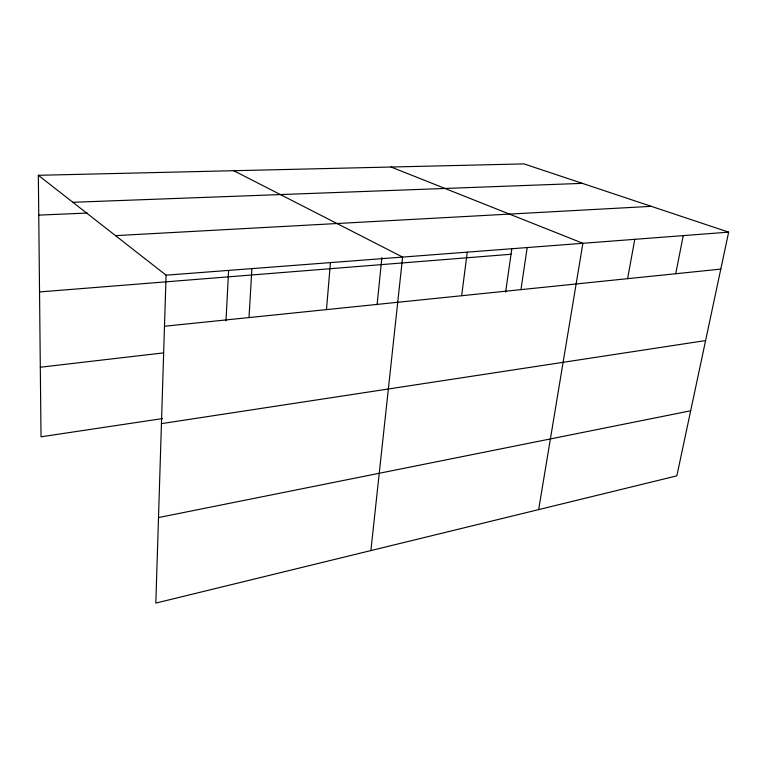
<?xml version="1.0" encoding="UTF-8"?>
<svg xmlns="http://www.w3.org/2000/svg" width="767" height="767" viewBox="0 0 767 767"><rect width="100%" height="100%" fill="white"/><g stroke="black" fill="none" stroke-linecap="round" stroke-linejoin="round"><path stroke-width="1.15" d="M38.35 175.307L166.084 275.18L155.826 603.102L676.839 475.856L728.65 232.142L523.986 163.898L38.35 175.307L41.015 436.807L162.527 418.571M225.997 320.817L228.576 270.924M249.007 317.567L251.902 268.613M326.474 309.609L330.452 262.602M377.096 304.72L381.88 257.607M370.883 550.581L402.617 257.079L233.753 170.715M461.648 295.726L467.266 252.142M505.616 292.122L511.877 248.403M520.946 289.629L527.188 247.559M538.655 509.604L582.882 243.292L391.065 167.024M627.598 278.68L634.779 239.323M675.708 273.733L683.263 235.613M158.501 517.562L690.674 410.786M161.434 423.633L705.602 340.567M40.306 367.23L163.467 352.887M164.483 326.253L720.798 269.102M39.539 291.939L511.043 254.26M166.084 275.18L728.65 232.142M115.52 235.642L651.26 206.342M38.753 215.115L87.285 213.044M72.865 202.287L582.354 183.361"/></g></svg>
